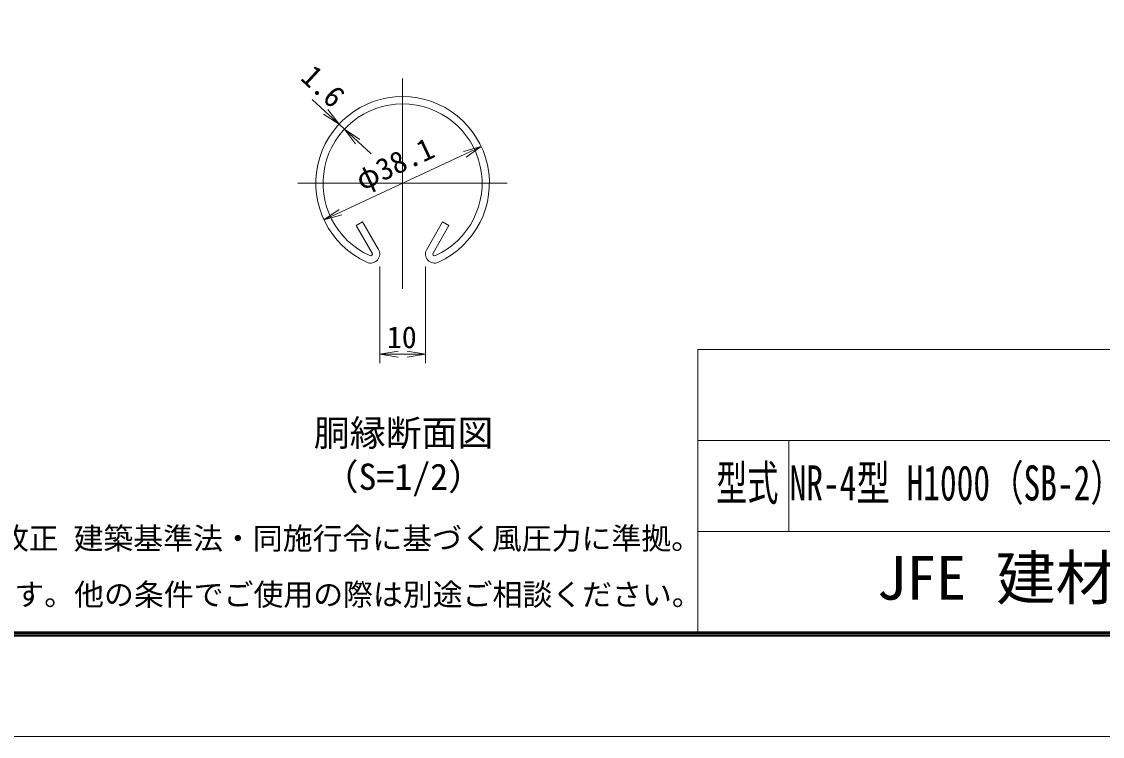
# Model space of a CAD drawing. Units: millimetres, scale not verified, with parts at other scales. Extents: x -4200 to 4200, y -2970 to 2970.
# Drawn here: x 636 to 3008, y -2970 to -1400 of the extents above; entities that cross this region are included whole.
import ezdxf
from ezdxf.enums import TextEntityAlignment as Align

# ---------------------------------------------------------------- set-up
doc = ezdxf.new("R2010")
doc.units = ezdxf.units.MM
doc.header["$LTSCALE"] = 20
doc.linetypes.add('USER1', pattern=[50.8, 31.75, -6.35, 6.35, -6.35])
for name, color, linetype, lineweight in [('0-0_D-BMK', 2, 'USER1', 13), ('0-1_D-STR1', 1, 'Continuous', 18), ('0-2_D-STR-DIM', 7, 'Continuous', 9), ('0-3_0', 3, 'Continuous', 18), ('0-7_D-STR-TXT', 7, 'Continuous', 9), ('0-8_D-TTL', 7, 'Continuous', 9)]:
    doc.layers.add(name, color=color, linetype=linetype, lineweight=lineweight)
doc.layers.add('0-4_D-TTL-TXT', color=7, linetype='Continuous')
doc.styles.add('ＭＳ ゴシック', font='')
doc.styles.get('ＭＳ ゴシック').set_extended_font_data('MS Gothic')

# ---------------------------------------------------------------- blocks, each defined once
blk = doc.blocks.new('_Open')
at = {"layer": '0-3_0', "color": 7, "lineweight": 9}
blk.add_line((-20, 3.33), (0, 0), dxfattribs=at)
blk.add_lwpolyline([(-20, -3.33), (0, 0), (-20, 0)], dxfattribs=at)

msp = doc.modelspace()

# ---------------------------------------------------------------- linework, layer by layer
at = {"layer": '0-0_D-BMK'}
for p, q in [((1471.97, -1986.73), (1471.97, -1525.18)), ((1242.23, -1754.92), (1701.71, -1754.92))]:
    msp.add_line(p, q, dxfattribs=at)
at = {"layer": '0-1_D-STR1'}
for p, q in [((1370.14, -1847.45), (1384.03, -1839.43)), ((1405.23, -1908.23), (1370.14, -1847.45)), ((1419.12, -1900.21), (1384.03, -1839.43)), ((1524.81, -1900.21), (1559.9, -1839.43)), ((1538.7, -1908.23), (1573.79, -1847.45)), ((1573.79, -1847.45), (1559.9, -1839.43))]:
    msp.add_line(p, q, dxfattribs=at)
for centre, radius, start, end in [((1471.97, -1754.92), 190.5, 294.32478, 245.67522), ((1471.97, -1754.92), 174.46, 294.32478, 245.67522), ((1401.76, -1910.23), 20.05, 245.67522, 30), ((1401.76, -1910.23), 4.01, 245.67522, 30), ((1542.17, -1910.23), 20.05, 150, 294.32478), ((1542.17, -1910.23), 4.01, 150, 294.32478)]:
    msp.add_arc(centre, radius, start, end, dxfattribs=at)
at = {"layer": '0-2_D-STR-DIM'}
for p, q in [((1303.08, -1598.05), (1273.77, -1570.83)), ((1344.14, -1636.19), (1332.39, -1625.27)), ((1373.45, -1663.41), (1402.76, -1690.63)), ((1335.57, -1818.52), (1608.37, -1691.32)), ((1421.97, -1937.49), (1421.97, -2150.29)), ((1521.97, -1937.49), (1521.97, -2150.29)), ((1461.97, -2130.29), (1481.97, -2130.29))]:
    msp.add_line(p, q, dxfattribs=at)
at = {"layer": '0-8_D-TTL'}
for p, q in [((2120, -2120), (2120, -2740)), ((2120, -2120), (3920, -2120)), ((2120, -2320), (3920, -2320)), ((2320, -2320), (2320, -2520)), ((2120, -2520), (3920, -2520))]:
    msp.add_line(p, q, dxfattribs=at)
at = {"layer": '0-8_D-TTL', "color": 2, "lineweight": 18}
msp.add_lwpolyline([(-4200, 2970), (4200, 2970), (4200, -2970), (-4200, -2970)], close=True, dxfattribs=at)
at = {"layer": '0-8_D-TTL'}
for points in [[(-3930, 2750), (3930, 2750), (3930, -2750), (-3930, -2750)], [(-3927.5, 2747.5), (3927.5, 2747.5), (3927.5, -2747.5), (-3927.5, -2747.5)], [(-3925, 2745), (3925, 2745), (3925, -2745), (-3925, -2745)], [(-3922.5, 2742.5), (3922.5, 2742.5), (3922.5, -2742.5), (-3922.5, -2742.5)], [(-3920, 2740), (3920, 2740), (3920, -2740), (-3920, -2740)]]:
    msp.add_lwpolyline(points, close=True, dxfattribs=at)

# ---------------------------------------------------------------- block references
at = {"layer": '0-2_D-STR-DIM', "xscale": 2, "yscale": 2}
for p, rotation in [((1332.39, -1625.27), 317.11285), ((1344.14, -1636.19), 137.11285), ((1644.62, -1674.41), 24.99865), ((1299.31, -1835.42), 204.99865), ((1421.97, -2130.29), 180)]:
    msp.add_blockref('_Open', p, dxfattribs=dict(at, rotation=rotation))
msp.add_blockref('_Open', (1521.97, -2130.29), dxfattribs=at)

# ---------------------------------------------------------------- texts
at = {"layer": '0-2_D-STR-DIM', "style": 'ＭＳ ゴシック'}
for s, rotation, p in [('1.6', 317.113, (1235.6, -1536.59)), ('φ38.1', 24.999, (1388.91, -1785.22))]:
    msp.add_text(s, height=48.09, rotation=rotation, dxfattribs=at).set_placement(p, align=Align.BOTTOM_LEFT)
msp.add_text('10', height=48.09, dxfattribs=at).set_placement((1437.57, -2131.54), align=Align.BOTTOM_LEFT)
at = {"layer": '0-4_D-TTL-TXT', "style": 'ＭＳ ゴシック'}
for s, height, p in [('胴縁断面図', 57.77, (1277.04, -2349.56)), ('（S=1/2）', 57.77, (1296.53, -2445.75)), ('JFE 建材株式会社', 96.21, (2512.38, -2698.5))]:
    msp.add_text(s, height=height, dxfattribs=at).set_placement(p, align=Align.BOTTOM_LEFT)
for s, width, p in [('型式', 0.65, (2160.27, -2474.8)), ('NR-4型 H1000（SB-2）', 0.7, (2321.35, -2474.8))]:
    msp.add_text(s, height=76.97, dxfattribs=dict(at, width=width)).set_placement(p, align=Align.BOTTOM_LEFT)
at = {"layer": '0-7_D-STR-TXT', "style": 'ＭＳ ゴシック'}
for s, p in [('（設計条件）風荷重：昭和57年改正 建築基準法・同施行令に基づく風圧力に準拠。', (-332.45, -2573.6)), ('※本商品はGLへの設置を基準としております。他の条件でご使用の際は別途ご相談ください。', (-626.31, -2696.77))]:
    msp.add_text(s, height=48.09, dxfattribs=at).set_placement(p, align=Align.BOTTOM_LEFT)

doc.saveas('drawing.dxf')
